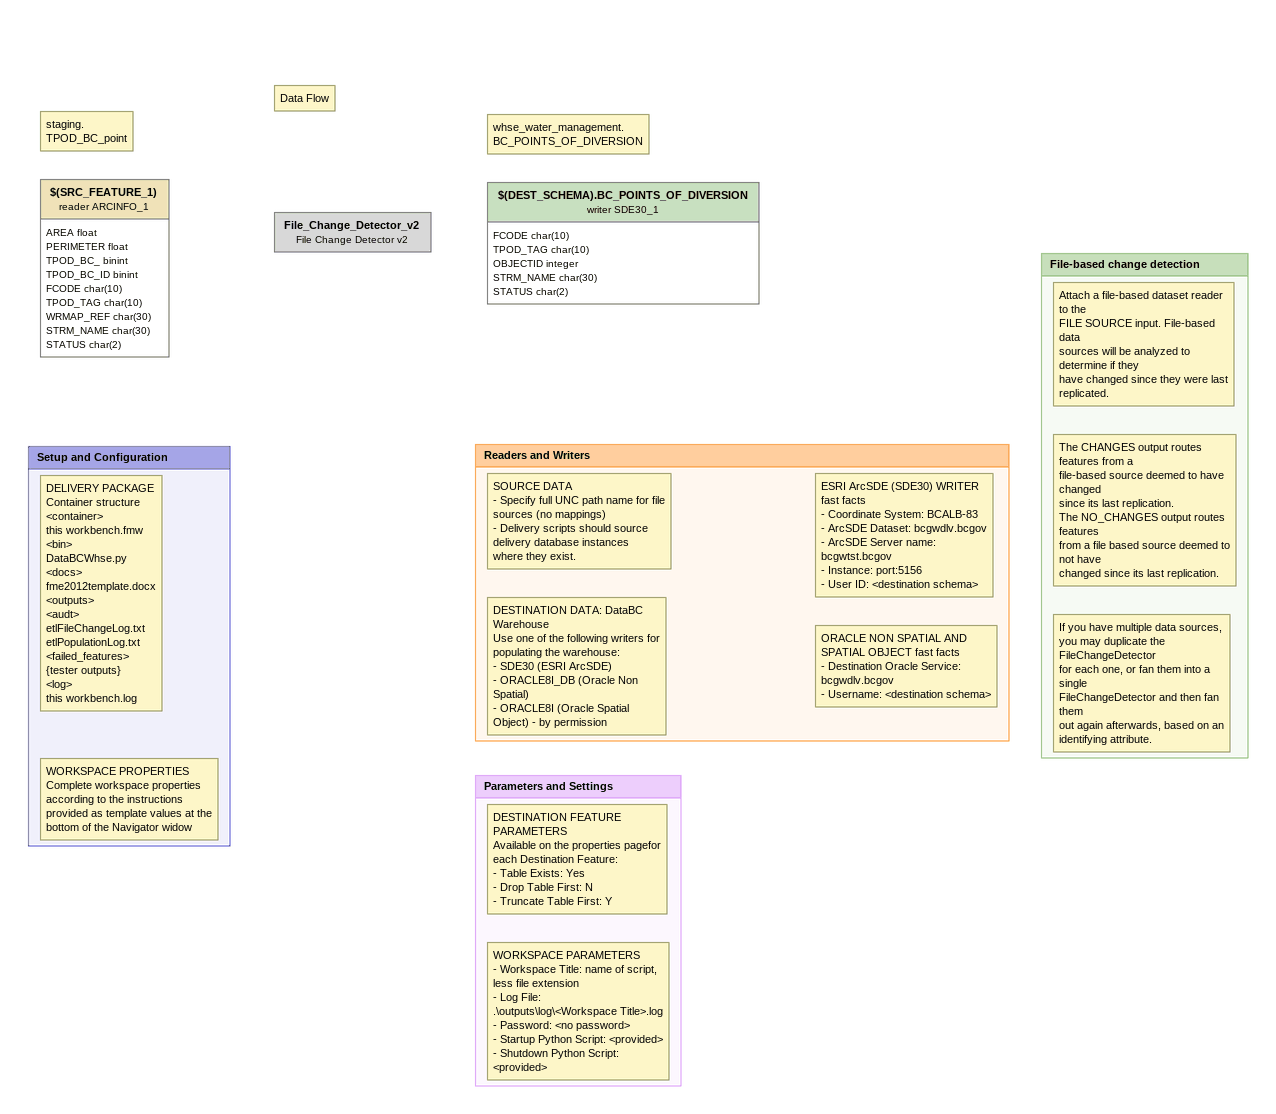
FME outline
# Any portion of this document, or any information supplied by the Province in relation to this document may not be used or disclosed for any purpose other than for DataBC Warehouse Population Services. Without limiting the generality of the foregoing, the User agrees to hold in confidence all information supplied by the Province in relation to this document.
Note: staging. / TPOD_BC_point
$(SRC_FEATURE_1) (reader ARCINFO_1)
    attributes: AREA float, PERIMETER float, TPOD_BC_ binint, TPOD_BC_ID binint, FCODE char(10), TPOD_TAG char(10), WRMAP_REF char(30), STRM_NAME char(30), STATUS char(2)
Note: Data Flow
File_Change_Detector_v2: File Change Detector v2
Note: whse_water_management. / BC_POINTS_OF_DIVERSION
$(DEST_SCHEMA).BC_POINTS_OF_DIVERSION (writer SDE30_1)
    attributes: FCODE char(10), TPOD_TAG char(10), OBJECTID integer, STRM_NAME char(30), STATUS char(2)

Bookmark: Setup and Configuration
Note: DELIVERY PACKAGE / Container structure / <container> / this workbench.fmw / <bin> / DataBCWhse.py / <docs> / fme2012template.docx / <outputs> / <audt> / etlFileChangeLog.txt / etlPopulationLog.txt / <failed_features> / {tester outputs} / <log> / this workbench.log
Note: WORKSPACE PROPERTIES / Complete workspace properties according to the instructions / provided as template values at the bottom of the Navigator widow

Bookmark: Readers and Writers
Note: SOURCE DATA / - Specify full UNC path name for file sources (no mappings) / - Delivery scripts should source delivery database instances / where they exist.
Note: DESTINATION DATA: DataBC Warehouse / Use one of the following writers for populating the warehouse: / - SDE30 (ESRI ArcSDE) / - ORACLE8I_DB (Oracle Non Spatial) / - ORACLE8I (Oracle Spatial Object) - by permission
Note: ORACLE NON SPATIAL AND SPATIAL OBJECT fast facts / - Destination Oracle Service: bcgwdlv.bcgov / - Username: <destination schema>
Note: ESRI ArcSDE (SDE30) WRITER fast facts / - Coordinate System: BCALB-83 / - ArcSDE Dataset: bcgwdlv.bcgov / - ArcSDE Server name: bcgwtst.bcgov / - Instance: port:5156 / - User ID: <destination schema>

Bookmark: Parameters and Settings
Note: DESTINATION FEATURE PARAMETERS / Available on the properties pagefor each Destination Feature: / - Table Exists: Yes / - Drop Table First: N / - Truncate Table First: Y
Note: WORKSPACE PARAMETERS / - Workspace Title: name of script, less file extension / - Log File: .\outputs\log\<Workspace Title>.log / - Password: <no password> / - Startup Python Script: <provided> / - Shutdown Python Script: <provided>

Bookmark: File-based change detection
Note: Attach a file-based dataset reader to the / FILE SOURCE input. File-based data / sources will be analyzed to determine if they / have changed since they were last replicated.
Note: The CHANGES output routes features from a / file-based source deemed to have changed / since its last replication. / The NO_CHANGES output routes features / from a file based source deemed to not have / changed since its last replication.
Note: If you have multiple data sources, / you may duplicate the FileChangeDetector / for each one, or fan them into a single / FileChangeDetector and then fan them / out again afterwards, based on an / identifying attribute.
